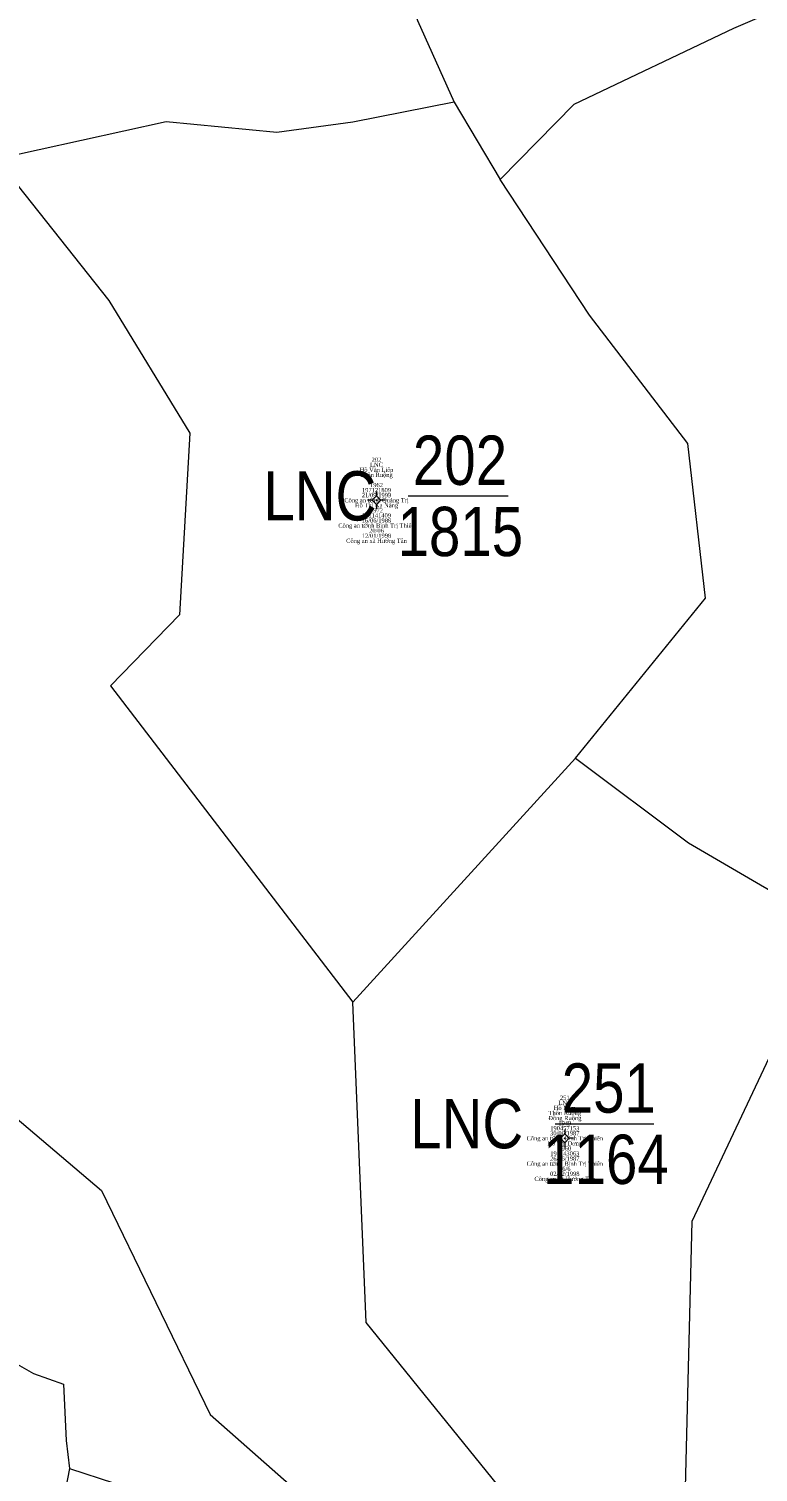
# Model space of a CAD drawing. Header units: metres. Extents: x 545779 to 547235, y 1841259 to 1843294.
# Drawn here: x 546485 to 546536.8, y 1842593.7 to 1842696.2 of the extents above; entities that cross this region are included whole.
import ezdxf
from ezdxf.enums import TextEntityAlignment as Align

# ---------------------------------------------------------------- set-up
doc = ezdxf.new("R2010")
doc.units = ezdxf.units.M
doc.header["$MEASUREMENT"] = 0
for name, color, linetype, lineweight in [('Level 10', 7, 'Continuous', 0), ('Level 11', 7, 'Continuous', 0), ('Level 13', 7, 'Continuous', 0), ('Level 15', 7, 'Continuous', 0), ('Level 31', 7, 'Continuous', 0)]:
    doc.layers.add(name, color=color, linetype=linetype, lineweight=lineweight)
doc.styles.add('Style-vnarialNarrowI', font='vnarialNarrowI.shx')
doc.styles.add('Style-Vntimei', font='Vntimei.shx')

# ---------------------------------------------------------------- blocks, each defined once
blk = doc.blocks.new('N_THUA_294')
at = {"layer": 'Level 13', "color": 230, "linetype": 'Continuous', "lineweight": 13, "flags": 128}
blk.add_lwpolyline([(-2.61, 0), (4.49, 0)], dxfattribs=at)
at = {"layer": 'Level 13', "color": 230, "linetype": 'Continuous', "lineweight": 0, "style": 'Style-vnarialNarrowI'}
blk.add_text('202', height=3.49998, dxfattribs=at).set_placement((1.057816, 0.78), align=Align.CENTER)
blk.add_text('LNC ', height=3.49998, dxfattribs=at).set_placement((-3.771418, -0.00001), align=Align.MIDDLE_RIGHT)
blk.add_text('1815', height=3.49998, dxfattribs=at).set_placement((1.083684, -0.78002), align=Align.TOP_CENTER)
blk = doc.blocks.new('N_THUA_360')
at = {"layer": 'Level 13', "color": 230, "linetype": 'Continuous', "lineweight": 13, "flags": 128}
blk.add_lwpolyline([(-2.62, 0), (4.4, 0)], dxfattribs=at)
at = {"layer": 'Level 13', "color": 230, "linetype": 'Continuous', "lineweight": 0, "style": 'Style-vnarialNarrowI'}
blk.add_text('251', height=3.49998, dxfattribs=at).set_placement((1.194692, 0.78), align=Align.CENTER)
blk.add_text('LNC ', height=3.49998, dxfattribs=at).set_placement((-3.771418, -0.00001), align=Align.MIDDLE_RIGHT)
blk.add_text('1164', height=3.49998, dxfattribs=at).set_placement((0.992253, -0.78002), align=Align.TOP_CENTER)
blk = doc.blocks.new('CENTRD')
at = {"layer": 'Level 11', "linetype": 'Continuous', "lineweight": 0}
h = blk.add_hatch(color=3, dxfattribs=at)
edge = h.paths.add_edge_path()
edge.add_arc((-0.0025, 0), 1.500056, 0, 360)
at = {"layer": 'Level 11', "color": 3, "linetype": 'Continuous', "lineweight": 0}
for p, q in [((-6.200231, 0), (-12.600469, 0)), ((0, 6.200231), (-6.200231, 0)), ((-6.200231, 0), (0, -6.200231)), ((0, 12.600469), (0, 6.200231)), ((6.200231, 0), (0, 6.200231)), ((0, -6.200231), (6.200231, 0)), ((12.400462, 0), (6.200231, 0)), ((0, -6.200231), (0, -12.600469))]:
    blk.add_line(p, q, dxfattribs=at)

msp = doc.modelspace()

# ---------------------------------------------------------------- linework, layer by layer
at = {"layer": 'Level 10', "color": 7, "linetype": 'Continuous', "lineweight": 0, "flags": 128}
for points in [[(546504.53, 1842735.16), (546505.18, 1842724.41), (546507.79, 1842710.94), (546512.59, 1842696.83), (546515.19, 1842691.02)], [(546518.46, 1842685.53), (546523.71, 1842690.88), (546535.05, 1842696.28), (546551.87, 1842703.52)], [(546515.19, 1842691.02), (546508.01, 1842689.61), (546502.6, 1842688.88), (546494.74, 1842689.63), (546482.69, 1842686.97)], [(546515.19, 1842691.02), (546518.46, 1842685.53)], [(546482.69, 1842686.97), (546490.68, 1842676.93), (546496.42, 1842667.53), (546495.69, 1842654.62), (546490.8, 1842649.59), (546508.01, 1842627.11)], [(546523.8, 1842644.45), (546533.05, 1842655.81), (546531.79, 1842666.78), (546524.81, 1842675.91), (546518.46, 1842685.53)], [(546508.01, 1842627.11), (546523.8, 1842644.45)], [(546523.8, 1842644.45), (546531.83, 1842638.42), (546542.51, 1842632.21)], [(546522.42, 1842587.74), (546508.94, 1842604.38), (546508.01, 1842627.11)], [(546487.89, 1842594.01), (546487.34, 1842591.19), (546486.24, 1842585.32), (546485.65, 1842583.1)]]:
    msp.add_lwpolyline(points, dxfattribs=at)
at = {"layer": 'Level 31', "color": 4, "linetype": 'Continuous', "lineweight": 0, "flags": 128}
for points in [[(546431.35, 1842698.65), (546437.06, 1842696.51), (546441.81, 1842692.49), (546447.48, 1842683.52), (546450.41, 1842679.59), (546454.79, 1842676.11), (546458.08, 1842673), (546459.91, 1842668.79), (546459.14, 1842666.37), (546454.39, 1842660.07), (546449.5, 1842654.79), (546445.39, 1842648.49), (546446.37, 1842645.11), (546449.28, 1842642.98), (546466.12, 1842633.27), (546477.04, 1842624.88), (546490.16, 1842613.74), (546497.88, 1842597.84), (546510.89, 1842586.37), (546524.3, 1842580.39)], [(546542.51, 1842632.21), (546537.76, 1842623.6), (546532.07, 1842611.55), (546531.59, 1842592.66)], [(546482.48, 1842602.36), (546485.32, 1842600.76), (546487.45, 1842599.99), (546487.64, 1842596), (546487.89, 1842594.01)], [(546487.89, 1842594.01), (546491.08, 1842592.97), (546492.29, 1842590.25), (546495.94, 1842589.03), (546498.73, 1842585.39), (546500.89, 1842584.36), (546503.44, 1842580.53)]]:
    msp.add_lwpolyline(points, dxfattribs=at)

# ---------------------------------------------------------------- block references
at = {"layer": 'Level 11', "color": 3, "linetype": 'Continuous', "lineweight": 0, "xscale": 0.049998, "yscale": 0.049998, "zscale": 0.049998}
for p in [(546509.68, 1842662.76), (546523.05, 1842617.45)]:
    msp.add_blockref('CENTRD', p, dxfattribs=at)
at = {"layer": 'Level 13', "color": 230, "linetype": 'Continuous', "lineweight": 0}
for name, p in [('N_THUA_294', (546514.55, 1842663.07)), ('N_THUA_360', (546524.98, 1842618.49))]:
    msp.add_blockref(name, p, dxfattribs=at)

# ---------------------------------------------------------------- texts
at = {"layer": 'Level 15', "color": 3, "linetype": 'Continuous', "lineweight": 0, "char_height": 0.3, "attachment_point": 5, "line_spacing_factor": 0.72, "style": 'Style-Vntimei'}
for s, insert in [('202\\PLNC\\PHå V¨n LiÕp\\PTh«n Ruéng\\P \\P1962\\P197121809\\P21/09/1999\\PC«ng an t∅nh Qu¶ng TrÞ\\PHå ThÞ Ka Nµng\\P1972\\P191141409\\P16/06/1988\\PC«ng an t∅nh B×nh TrÞ Thiªn\\P20/06\\P12/01/1998\\PC«ng an x· H\xadíng T©n\\P', (546509.68, 1842662.71)), ('251\\PLNC\\PHå N©m\\PTh«n Ruéng\\P§ång Ruéng\\P1949\\P190457153\\P30/06/1987\\PC«ng an t∅nh B×nh TrÞ Thiªn\\PHå ThÞ D¬ng\\P1960\\P191143063\\P26/06/1987\\PC«ng an t∅nh B×nh TrÞ Thiªn\\P56/6\\P02/12/1998\\PC«ng an x· H\xadíng T©n\\P', (546523.05, 1842617.4))]:
    msp.add_mtext(s, dxfattribs=dict(at, insert=insert))

doc.saveas('drawing.dxf')
